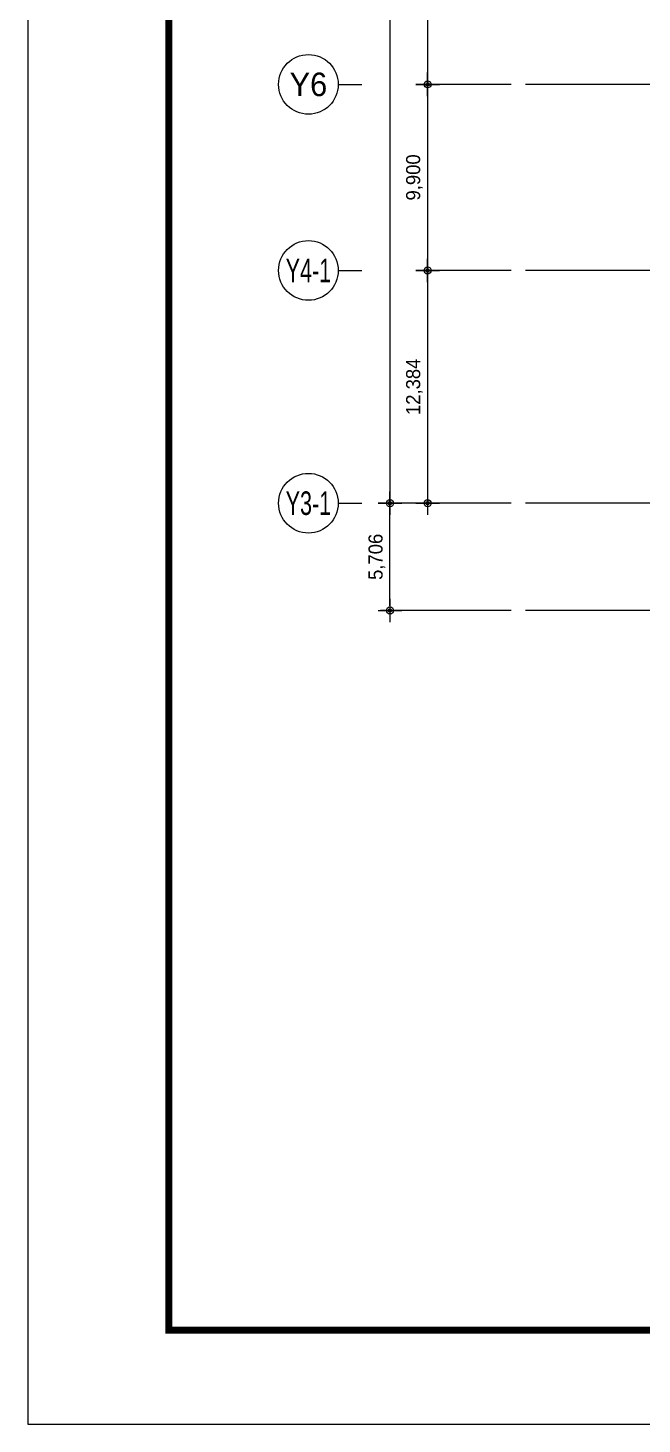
# Model space of a CAD drawing. Header units: metres. Extents: x 630750 to 860239, y 578133 to 726633.
# Drawn here: x 630750 to 663409, y 578133 to 652414 of the extents above; entities that cross this region are included whole.
import ezdxf
from ezdxf.enums import TextEntityAlignment as Align

# ---------------------------------------------------------------- set-up
doc = ezdxf.new("R2010")
doc.units = ezdxf.units.M
doc.header["$LTSCALE"] = 300
doc.layers.get('Defpoints').update_dxf_attribs({"color": 8})
for name, color, linetype in [('001dmp-FORM', 7, 'Continuous'), ('A-CEN-1', 1, 'Continuous'), ('A-DIM', 7, 'Continuous'), ('A-GRID-DIMS', 14, 'Continuous'), ('DIM', 7, 'Continuous')]:
    doc.layers.add(name, color=color, linetype=linetype)
doc.styles.add('TEXT(돋음)', font='')
doc.styles.add('돋움', font='')
doc.styles.get('TEXT(돋음)').set_extended_font_data('Dotum')
doc.styles.get('돋움').set_extended_font_data('Dotum')
doc.dimstyles.new('DIM250', dxfattribs={"dimscale": 250, "dimtxt": 3, "dimasz": 1, "dimexe": 2, "dimexo": 3, "dimgap": 1, "dimtad": 1, "dimdec": 0, "dimzin": 0, "dimdsep": 46, "dimlunit": 6, "dimtxsty": 'TEXT(돋음)', "dimblk": 'Z_DOT', "dimcen": 2.5, "dimdle": 2, "dimclrd": 256, "dimclre": 256, "dimclrt": 3, "dimadec": 0, "dimazin": 0, "dimtfac": 1, "dimtdec": 0, "dimtix": 1, "dimtmove": 2, "dimatfit": 3, "dimldrblk": 'Z_DOT', "dimfxl": 1, "dimtolj": 1, "dimtzin": 0, "dimarcsym": 0})

# ---------------------------------------------------------------- blocks, each defined once
blk = doc.blocks.new('Z_DOT')
at = {"layer": 'DIM', "color": 7}
for p, q in [((-2.5, 0), (2.5, 0)), ((0, -2.5), (0, 2.5))]:
    blk.add_line(p, q, dxfattribs=at)
for radius in [0.75, 0.375]:
    blk.add_circle((0, 0), radius, dxfattribs=at)
blk = doc.blocks.new('*D100')
at = {"layer": 'A-DIM', "lineweight": -2, "transparency": 16777216}
for p, q in [((656453, 696910), (649503, 696910)), ((650003, 696660), (650003, 627376)), ((656453, 627126), (649503, 627126))]:
    blk.add_line(p, q, dxfattribs=at)
at = {"layer": 'Defpoints', "color": 0, "transparency": 16777216}
for p in [(657203, 696910), (650003, 627126), (657203, 627126)]:
    blk.add_point(p, dxfattribs=at)
at = {"layer": 'A-DIM', "lineweight": -2, "transparency": 16777216, "xscale": 250, "yscale": 250, "zscale": 250}
for p, rotation in [((650003, 696910), 90), ((650003, 627126), 270)]:
    blk.add_blockref('Z_DOT', p, dxfattribs=dict(at, rotation=rotation))
at = {"layer": 'A-DIM', "color": 3, "transparency": 16777216, "insert": (649305, 662018), "char_height": 750, "attachment_point": 5, "rotation": 90, "style": 'TEXT(돋음)'}
blk.add_mtext('\\A1;69,784', dxfattribs=at)
blk = doc.blocks.new('*D75')
at = {"layer": 'A-DIM', "lineweight": -2, "transparency": 16777216}
for p, q in [((656453, 649410), (651503, 649410)), ((652003, 649160), (652003, 639760)), ((656453, 639510), (651503, 639510))]:
    blk.add_line(p, q, dxfattribs=at)
at = {"layer": 'Defpoints', "color": 0, "transparency": 16777216}
for p in [(657203, 649410), (652003, 639510), (657203, 639510)]:
    blk.add_point(p, dxfattribs=at)
at = {"layer": 'A-DIM', "lineweight": -2, "transparency": 16777216, "xscale": 250, "yscale": 250, "zscale": 250}
for p, rotation in [((652003, 649410), 90), ((652003, 639510), 270)]:
    blk.add_blockref('Z_DOT', p, dxfattribs=dict(at, rotation=rotation))
at = {"layer": 'A-DIM', "color": 3, "transparency": 16777216, "insert": (651305, 644460), "char_height": 750, "attachment_point": 5, "rotation": 90, "style": 'TEXT(돋음)'}
blk.add_mtext('\\A1;9,900', dxfattribs=at)
blk = doc.blocks.new('*D76')
at = {"layer": 'A-DIM', "lineweight": -2, "transparency": 16777216}
for p, q in [((656453, 659310), (651503, 659310)), ((652003, 659060), (652003, 649660)), ((656453, 649410), (651503, 649410))]:
    blk.add_line(p, q, dxfattribs=at)
at = {"layer": 'Defpoints', "color": 0, "transparency": 16777216}
for p in [(657203, 659310), (652003, 649410), (657203, 649410)]:
    blk.add_point(p, dxfattribs=at)
at = {"layer": 'A-DIM', "lineweight": -2, "transparency": 16777216, "xscale": 250, "yscale": 250, "zscale": 250}
for p, rotation in [((652003, 659310), 90), ((652003, 649410), 270)]:
    blk.add_blockref('Z_DOT', p, dxfattribs=dict(at, rotation=rotation))
at = {"layer": 'A-DIM', "color": 3, "transparency": 16777216, "insert": (651305, 654360), "char_height": 750, "attachment_point": 5, "rotation": 90, "style": 'TEXT(돋음)'}
blk.add_mtext('\\A1;9,900', dxfattribs=at)
blk = doc.blocks.new('*D77')
at = {"layer": 'A-DIM', "lineweight": -2, "transparency": 16777216}
for p, q in [((656453, 639510), (651503, 639510)), ((652003, 639260), (652003, 627376)), ((656453, 627126), (651503, 627126))]:
    blk.add_line(p, q, dxfattribs=at)
at = {"layer": 'Defpoints', "color": 0, "transparency": 16777216}
for p in [(657203, 639510), (652003, 627126), (657203, 627126)]:
    blk.add_point(p, dxfattribs=at)
at = {"layer": 'A-DIM', "lineweight": -2, "transparency": 16777216, "xscale": 250, "yscale": 250, "zscale": 250}
for p, rotation in [((652003, 639510), 90), ((652003, 627126), 270)]:
    blk.add_blockref('Z_DOT', p, dxfattribs=dict(at, rotation=rotation))
at = {"layer": 'A-DIM', "color": 3, "transparency": 16777216, "insert": (651305, 633318), "char_height": 750, "attachment_point": 5, "rotation": 90, "style": 'TEXT(돋음)'}
blk.add_mtext('\\A1;12,384', dxfattribs=at)
blk = doc.blocks.new('*D93')
at = {"layer": 'A-DIM', "lineweight": -2, "transparency": 16777216}
for p, q in [((656453, 627126), (649503, 627126)), ((650003, 621670), (650003, 626876)), ((656453, 621420), (649503, 621420))]:
    blk.add_line(p, q, dxfattribs=at)
at = {"layer": 'Defpoints', "color": 0, "transparency": 16777216}
for p in [(650003, 627126), (657203, 627126), (657203, 621420)]:
    blk.add_point(p, dxfattribs=at)
at = {"layer": 'A-DIM', "lineweight": -2, "transparency": 16777216, "xscale": 250, "yscale": 250, "zscale": 250}
for p, rotation in [((650003, 627126), 90), ((650003, 621420), 270)]:
    blk.add_blockref('Z_DOT', p, dxfattribs=dict(at, rotation=rotation))
at = {"layer": 'A-DIM', "color": 3, "transparency": 16777216, "insert": (649305, 624273), "char_height": 750, "attachment_point": 5, "rotation": 90, "style": 'TEXT(돋음)'}
blk.add_mtext('\\A1;5,706', dxfattribs=at)
blk = doc.blocks.new('주열마킹')
blk.add_line((0, 5), (0, 0))
blk.add_circle((0, 11.35), 6.35)
at = {"color": 3, "style": '돋움'}
blk.add_attdef('NO', text='', height=5, dxfattribs=at).set_placement((0, 11.35), align=Align.MIDDLE_CENTER)
blk = doc.blocks.new('xref-sheet(건축)')
at = {"layer": '001dmp-FORM', "color": 30}
blk.add_lwpolyline([(8410, 5940), (0, 5940), (0, 0), (8410, 0)], close=True, dxfattribs=at)
at = {"layer": '001dmp-FORM', "const_width": 15}
blk.add_lwpolyline([(300, 200), (300, 5740), (8210, 5740), (8210, 200)], close=True, dxfattribs=at)

msp = doc.modelspace()

# ---------------------------------------------------------------- linework, layer by layer
at = {"layer": 'A-CEN-1', "linetype": 'Continuous'}
for p, q in [((796986.4, 649410.2), (657202.6, 649410.2)), ((698097.7, 639510.2), (657202.6, 639510.2)), ((681397.7, 627125.8), (657202.6, 627125.8)), ((681397.7, 621419.6), (657202.6, 621419.6))]:
    msp.add_line(p, q, dxfattribs=at)

# ---------------------------------------------------------------- block references
at = {"xscale": 24.99999135418329, "yscale": 24.99999133078381, "zscale": 24.99999133122849}
msp.add_blockref('xref-sheet(건축)', (630750, 578132.8), dxfattribs=at)
at = {"layer": 'A-GRID-DIMS'}
ref = msp.add_blockref('주열마킹', (648502.6, 649410.5), dxfattribs=dict(at, xscale=250, yscale=250, zscale=250, rotation=90))
ref.add_attrib('NO', 'Y6', dxfattribs={"layer": '0', "color": 3, "height": 1250, "style": '돋움'}).set_placement((645665.1, 649410.5), align=Align.MIDDLE_CENTER)
ref = msp.add_blockref('주열마킹', (648502.6, 639510.5), dxfattribs=dict(at, xscale=250, yscale=250, zscale=250, rotation=90))
ref.add_attrib('NO', 'Y4-1', dxfattribs={"layer": '0', "color": 3, "height": 1250, "style": '돋움', "width": 0.7}).set_placement((645665.1, 639510.5), align=Align.MIDDLE_CENTER)
ref = msp.add_blockref('주열마킹', (648502.6, 627128.4), dxfattribs=dict(at, xscale=250, yscale=250, zscale=250, rotation=90))
ref.add_attrib('NO', 'Y3-1', dxfattribs={"layer": '0', "color": 3, "height": 1250, "style": '돋움', "width": 0.7}).set_placement((645665.1, 627128.4), align=Align.MIDDLE_CENTER)

# ---------------------------------------------------------------- dimensions: what is measured, and where the dimension line sits
at = {"layer": 'A-DIM'}
for base, p1, p2, angle, picture, middle in [((650002.6, 627125.8), (657202.6, 696910.2), (657202.6, 627125.8), 90, '*D100', (649304.8, 662018)), ((652002.6, 649410.2), (657202.6, 659310.2), (657202.6, 649410.2), 90, '*D76', (651304.8, 654360.2)), ((652002.6, 639510.2), (657202.6, 649410.2), (657202.6, 639510.2), 90, '*D75', (651304.8, 644460.2)), ((652002.6, 627125.8), (657202.6, 639510.2), (657202.6, 627125.8), 90, '*D77', (651304.8, 633318)), ((650002.6, 627125.8), (657202.6, 621419.6), (657202.6, 627125.8), 270, '*D93', (649304.8, 624272.7))]:
    dim = msp.add_linear_dim(base=base, p1=p1, p2=p2, angle=angle, dimstyle='DIM250', dxfattribs=at)
    dim.commit()
    dim.dimension.update_dxf_attribs({"geometry": picture, "text_midpoint": middle})

doc.saveas('drawing.dxf')
